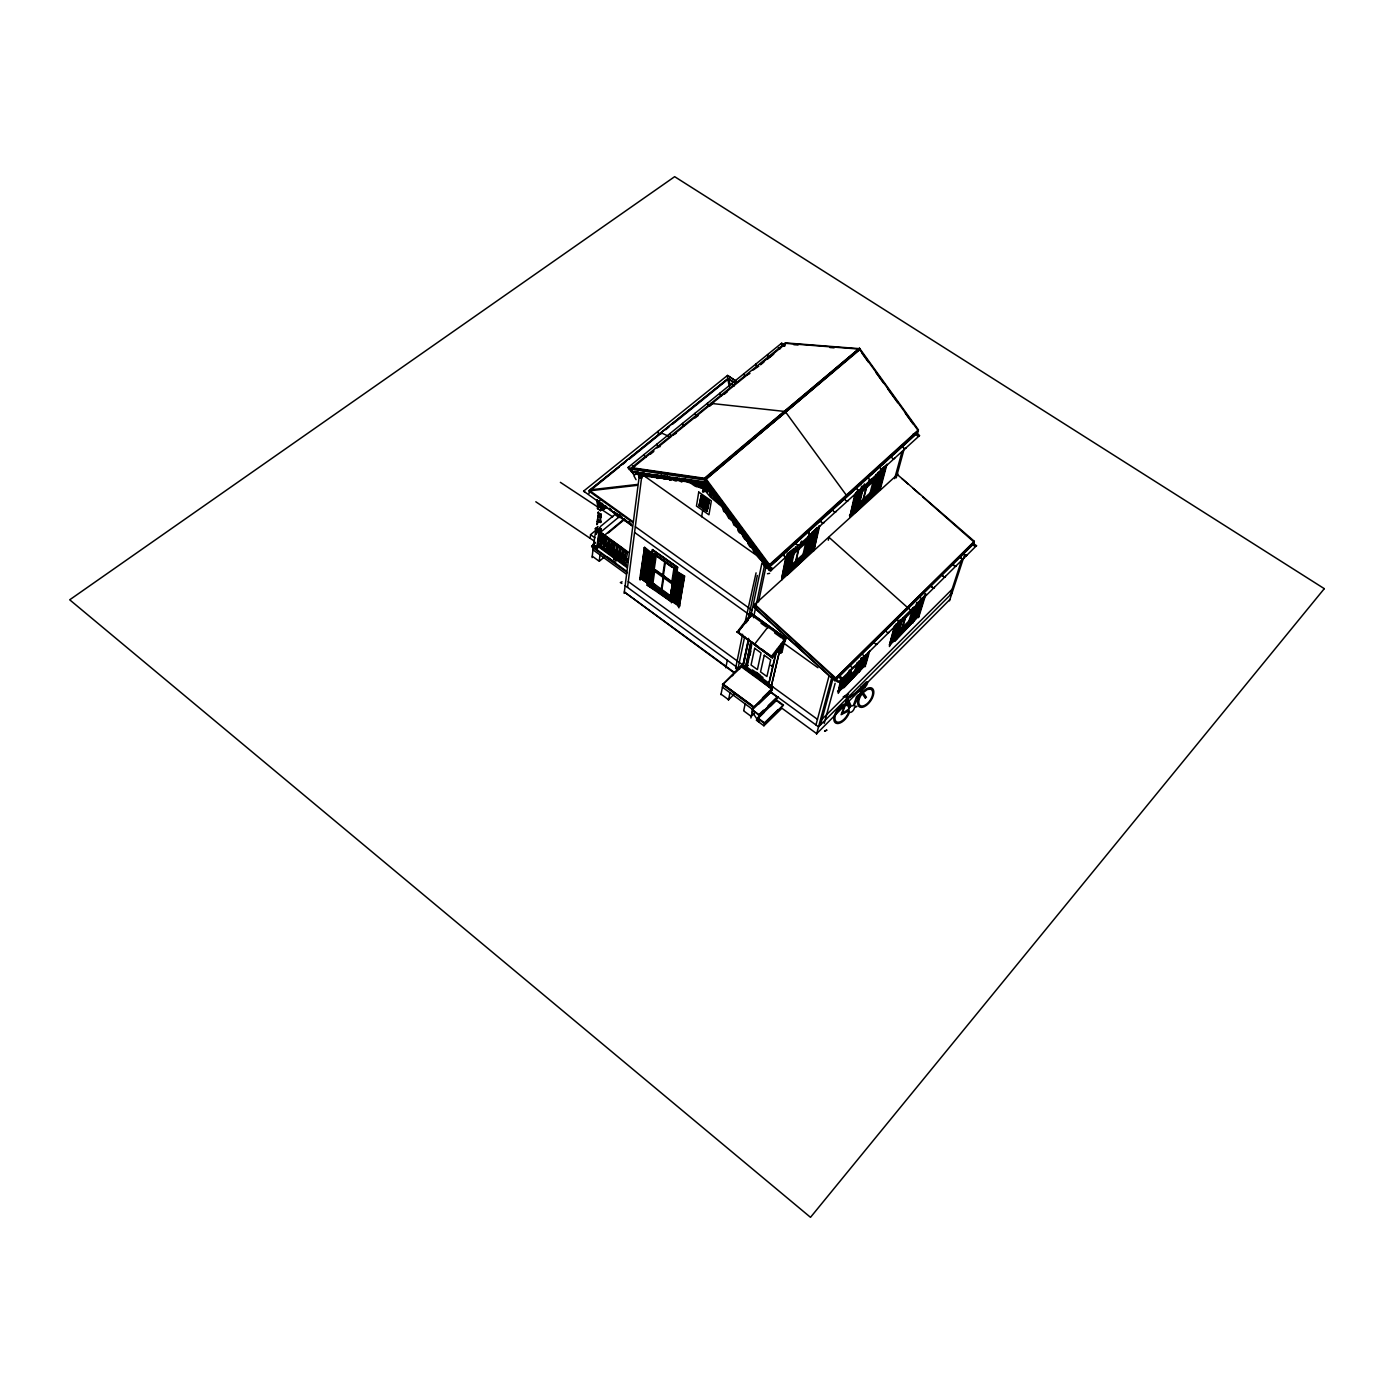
<?xml version="1.0" encoding="UTF-8"?>
<svg xmlns="http://www.w3.org/2000/svg" width="1394" height="1394" viewBox="0 0 1394 1394"><rect width="100%" height="100%" fill="white"/><g stroke="black" fill="none" stroke-linecap="round" stroke-linejoin="round"><path stroke-width="1.5" d="M915.701 432.715L915.3 433.551L916.328 432.854M599.228 530.19L596.562 548.696L600.065 545.786L596.562 548.696L592.624 545.821L593.6 544.322L596.702 547.459L592.746 544.584L595.081 542.649M637.894 471.608L637.075 472.27C638.173 469.778 638.679 485.495 643.488 474.117M644.255 474.274L643.035 473.786L643.854 475.023M661.889 476.887L660.651 476.399L661.488 477.637M596.562 548.696L596.684 546.657L596.51 548.051M663.335 476.051C666.559 474.152 669.59 483.213 671.577 478.752C673.685 476.609 674.016 482.533 677.885 479.379M674.347 478.717L675.428 480.006L677.867 478.525M589.087 493.424L589.401 490.322L728.208 378.436L735.196 383.158M590.185 538.084L590.551 534.651L595.43 530.626M595.046 543.12L591.631 546.744L627.387 572.742M597.224 499.679L597.294 500.725M597.817 501.056L598.061 503.565L597.346 500.986M781.598 580.096L782.783 578.074M783.463 576.489L782.731 578.266M592.119 557.617L593.286 546.744L596.771 549.271M593.443 545.821L596.127 527.943M598.253 500.777L597.451 508.409L598.392 509.298M595.987 533.867C595.395 531.079 598.026 529.18 596.301 532.578M596.824 524.632L597.294 523.569M598.775 506.318L599.873 506.806L598.113 502.868M599.908 500.411L598.967 504.227L599.228 501.038M596.301 534.094L597.834 531.584L596.493 530.678M599.681 506.963L600.309 502.798M599.594 510.152L600.587 510.657L601.424 503.042M598.88 544.061L597.434 546.047L627.195 567.637M626.446 558.576L627.457 553.017L599.124 532.508L597.974 544.601L600.03 546.099L598.496 544.165L598.932 540.14M601.075 516.965L599.943 517.801M601.18 516.198L600.535 517.523M601.319 514.647L600.831 516.39L598.566 516.39M602.766 504.036L601.772 510.169L602.347 503.321M600.971 521.217L600.274 522.088M599.124 532.508L600.274 531.149L600.187 534.773M602.313 509.298C603.149 510.343 605.327 507.817 607.401 507.346M604.473 507.277L603.341 506.458L603.898 507.643L602.278 508.427L603.253 504.994M599.716 541.464L601.11 528.814L600.169 527.925M600.03 546.099L600.692 540.14C598.462 536.951 604.038 533.832 599.803 532.229M599.315 560.771L599.96 554.917M603.41 547.737L600.831 546.675L603.062 536.847M601.807 542.214L602.678 534.32L602.835 536.237M602.888 548.173L603.585 541.691L602.609 541.116M603.707 548.748L606.285 549.811L603.707 548.748L605.954 538.938M605.763 550.247L606.442 544.305L605.484 543.207L605.989 545.193L606.268 539.966L607.645 537.892L605.571 536.394L605.728 538.328M609.178 508.148L611.304 510.657M610.624 509.141L610.485 510.431L611.321 510.012M606.564 550.839L609.143 551.902L606.564 550.839L608.829 541.029M607.087 550.403L608.464 538.485L608.62 540.419M612.105 510.849L612.68 511.772M608.638 552.338L608.359 545.281L609.021 547.145M609.439 552.913L612.018 553.976L609.439 552.913L611.356 540.576M614.249 511.737L614.109 513.027L616.253 513.637M611.722 543.102L611.217 549.794L610.729 547.807M615.312 513.898L614.981 513.027M615.887 513.759L616.793 514.717M611.513 554.411L612.053 544.148L613.43 542.074M616.671 513.462L617.054 514.334M612.314 555.004L614.893 556.067L612.314 555.004L614.074 544.165M612.837 554.568L614.249 542.667M618.831 515.118L617.333 514.978M613.848 559.325L614.04 557.844L616.096 559.342L615.921 560.824L613.848 559.325L614.893 558.454M614.946 550.055C613.9 554.063 614.284 547.319 614.859 550.194M619.145 515.188L619.093 516.529L619.633 514.769M614.388 556.502L614.946 546.239L616.34 544.165M615.712 556.659L617.786 558.158L615.207 557.095L617.525 547.302M620.313 516.059L620.156 517.366L620.922 516.494M617.263 558.593L617.838 548.347L619.232 546.274M618.082 559.186L620.661 560.249L618.082 559.186L619.877 548.347M618.605 558.75L620.051 546.866M623.954 518.673L624.756 519.892L623.397 519.317M631.046 468.123L631.151 471.538L704.562 482.341L768.321 568.125L917.566 432.872L918.402 429.857L859.837 348.692L785.519 342.907L631.046 468.123L705.137 478.909L768.948 565.145L768.321 568.125M620.731 554.237C619.72 558.28 619.999 551.449 620.644 554.376M620.156 560.684L620.748 550.438L622.142 548.365M625.592 520.694L624.564 519.108M784.822 344.405L781.581 343.238L628.171 467.391A2.056 1.115 50.9 0 0 629.635 469.848A2.056 1.115 50.9 0 0 631.36 469.586L631.465 468.802M620.975 561.277L623.554 562.34L620.975 561.277L622.787 550.456M621.48 560.841L622.961 548.957M626.376 520.415L626.69 521.67M623.048 562.793L623.658 552.547L625.052 550.473M632.162 525.904L627.823 521.983M598.253 544.252L625.941 564.884L623.867 563.368L625.871 551.066M629.426 522.593L628.642 523.447L629.339 521.704M630.036 523.029L629.861 524.318L630.82 524.057M626.533 558.436C625.679 562.688 625.401 555.039 626.69 558.959L625.941 564.884M624.146 593.391L639.254 476.034L638.4 473.751M627.527 587.397L642.251 472.392M639.916 577.848L644.603 547.319L653.42 554.359L649.116 584.382L639.916 577.848L649.116 584.382M640.77 575.269L644.603 547.319M648.036 582.291L641.135 577.168L642.913 564.256L649.813 569.588M650.022 568.386L643.052 563.246L644.847 550.107L651.834 555.457M660.739 433.778L660.895 432.715L668.65 436.252M658.177 592.154L672.1 602.26L647.112 585.097L647.67 583.302L650.057 584.626L654.483 553.836L675.01 568.578L669.817 600.03L679.314 606.442L684.698 576.14L674.504 570.129L684.193 576.611L679.314 606.442M647.757 582.5L649.883 569.397M649.743 568.613L651.887 555.282M676.334 575.548L677.641 567.323L652.462 549.672L652.061 552.494L676.944 570.373M652.131 553.575L652.723 549.445M648.558 584.818L653.42 554.359M649.796 584.853L654.483 553.836M675.585 567.811L669.887 598.793L650.371 584.626L654.762 554.307M672.344 584.086L652.636 569.85L654.884 554.202M653.246 570.338L651.312 583.807L670.828 597.974M653.699 567.219L654.553 561.346M673.11 435.015L676.16 433.29M652.357 581.211L653.194 575.443M653.681 572.917L656.191 555.857L672.187 567.358M654.605 571.54L652.932 583.058L670.322 595.674M662.655 575.635L664.711 561.991M849.922 517.348L851.873 513.985M661.314 589.139L665.339 562.427M661.923 589.575L663.945 576.158M673.894 568.578L671.769 582.204L654.204 569.536M669.817 600.03L674.783 568.491M671.734 592.223L672.64 586.473M678.686 603.985L671.159 599.281L673.424 586.229M680.934 590.167L673.337 585.463L675.654 572.185M671.455 602.8L672.082 601.023L670.183 599.228L650.022 584.644M678.373 606.477L678.948 607.836M678.233 606.042L677.467 604.543M678.442 604.212L680.777 591.178M680.69 590.411L683.06 577.151M838.23 693.376L839.223 691.424M840.024 690.047L839.171 691.598M699.074 505.708L701.287 495.184L709.232 500.742L706.967 511.249L699.074 505.708L701.287 495.184M702.576 491.751L703.987 481.592L706.375 487.569L706.288 485.722M705.12 478.369L859.558 348.221L859.784 349.702L706.166 479.1L859.976 348.901M703.238 492.221L705.19 482.742M704.406 491.751L705.591 485.983M701.635 516.773L702.698 510.413M728.034 379.517L728.226 378.471L589.383 490.583M707.856 508.775L708.884 502.746M718.555 500.742L717.771 501.683L714.791 498.756L710.923 491.507L718.276 501.195L714.408 496.107M758.841 366.152L753.056 370.124M784.927 345.973L785.519 342.907M889.407 646.555L891.202 643.174M722.51 684.715L742.218 664.52L741.329 667.046L722.51 684.715L753.544 707.542L772.224 689.56L760.392 679.976M725.786 667.778L727.302 660.233M720.942 694.682L723.033 684.227L751.732 705.347M728.452 700.224L729.986 692.748M742.601 634.27L735.631 668.179C741.259 668.545 732.442 668.562 737.949 668.127M744.779 623.676L756.071 572.847M744.605 636.866L738.018 668.615L735.718 668.615M748.543 617.838L757.325 575.513M772.381 657.863L737.043 631.883L772.381 657.863L785.118 641.449L785.867 638.225L750.913 613.186L750.721 616.793M752.655 709.86L752.22 712.02L759.242 722.353M897.109 474.343L974.319 541.308L973.378 544.148L834.954 680.777L754.119 607.244L754.712 604.456L756.402 603.968M748.595 638.365L742.897 665.443L748.473 639.898M755.757 603.497L754.119 607.244M743.472 665.443L748.805 640.038M753.509 617.699L764.731 564.361M758.51 601.964L765.898 567.009M750.686 642.407L745.668 667.046M745.633 667.081L750.948 642.164M751.227 642.547L745.895 667.639L747.742 665.618M751.732 642.076L746.487 666.802L769.227 683.356M771.422 570.146L768.094 567.794A2.178 1.22 47.8 0 0 769.453 570.303A2.178 1.22 47.8 0 0 771.422 570.146L919.535 435.59L916.52 432.645L900.158 447.509M747.236 666.088L751.627 645.474M749.937 655.302L750.808 651.19M743.769 710.295L745.145 703.918M783.445 553.871A2.108 1.185 47.8 0 0 784.787 556.345A2.108 1.185 47.8 0 0 786.721 556.171L786.774 556.206A2.161 1.22 47.8 0 1 784.787 556.38A2.161 1.22 47.8 0 1 783.411 553.854L786.721 550.194M767.798 628.049L768.042 626.917L754.415 644.429L755.287 644.742M632.162 471.224L631.29 471.416L632.162 470.928M667.377 476.243L667.343 478.177L667.012 476.922M785.763 557.042L781.72 578.527L789.91 571.923L795.608 546.709M770.952 691.825L752.307 709.773L759.19 715.523L777.922 696.913L759.19 715.523M781.72 578.527L787.331 553.331M750.878 718.015L753.422 706.584M753.544 707.542L772.415 688.741M782.714 575.966L786.042 562.688L792.053 557.373M785.972 561.381L787.993 553.976M756.297 720.175L763.912 725.804L764.592 722.737L778.131 709.563M808.067 554.777L787.54 574.729L808.032 554.707L809.008 548.33M791.043 563.159L792.872 555.073M783.027 576.21L789.3 571.139L794.336 548.887M795.991 542.51A2.091 1.202 47.8 0 0 797.333 544.967A2.091 1.202 47.8 0 0 799.267 544.775L799.302 544.81A2.143 1.237 47.8 0 1 797.316 545.002A2.143 1.237 47.8 0 1 795.957 542.475L802.334 536.045M757.744 718.555L776.458 699.962L783.445 705.068L764.748 723.73L757.744 718.555L764.26 712.212M758.231 718.049L759.033 714.547L763.546 710.156M795.713 560.963L798.553 548.539M796.218 560.493L799.058 548.069M768.634 684.193L776.231 651.068M800.104 546.727L801.271 541.569M776.597 651.085L768.791 684.315M800.609 546.256L801.794 541.116M779.455 650.981L771.318 686.162L779.821 650.318M771.457 688.758L772.537 686.615L771.457 688.758L741.155 666.663M758.388 704.371L770.795 692.382L772.224 689.56M805.924 542.057L803.118 554.185L805.837 555.997L807.596 554.411M808.398 531.271A2.074 1.202 47.7 0 0 809.722 533.728A2.074 1.202 47.7 0 0 811.656 533.519L811.691 533.553A2.126 1.237 47.7 0 1 809.705 533.745A2.126 1.237 47.7 0 1 808.363 531.236L816.222 523.482M779.716 650.649L778.166 651.329L780.448 652.967L782.191 648.053L778.201 650.127L777.068 649.308M781.511 648.419L782.348 644.795L781.198 643.976M764.748 723.73L783.445 705.068M807.562 539.931L809.008 533.763M807.492 540.802L804.199 554.951L789.544 568.369M782.504 638.591L784.805 640.247L781.999 652.287L780.448 652.967M792.506 555.056L808.747 540.262L809.722 536.15M805.837 555.997L811.047 533.745M819.759 525.573L814.253 548.731L807.161 555.823L811.918 532.247M807.161 555.823L812.58 532.682M811.447 538.607L813.591 531.166M770.133 706.549L776.301 700.52L777.138 697.017L768.077 705.782M818.592 527.246L814.253 548.731M763.668 562.27C762.57 564.378 765.654 570.233 768.739 566.922M806.481 555.404L813.8 547.999L816.675 534.233M811.778 538.833L817.267 533.379L819.08 525.712M813.051 549.497C814.462 547.006 812.545 552.965 814.079 550.229M820.665 520.154A2.074 1.22 47.7 0 0 821.972 522.593A2.074 1.22 47.7 0 0 823.906 522.384L823.906 522.384A2.126 1.237 47.7 0 1 821.955 522.628A2.126 1.237 47.7 0 1 820.63 520.136L820.822 519.317M828.297 540.245L829.012 537.335L907.337 607.366L906.483 610.189M596.615 499.644L597.468 504.663L598.496 503.443M917.949 430.276L859.349 349.092L785.676 412.136L846.297 495.131L844.747 498.285A2.039 1.22 47.7 0 0 846.071 500.725A2.039 1.22 47.7 0 0 848.005 500.498L848.057 500.516M762.727 560.789L765.654 563.803M864.419 483.945L857.78 509.681L850.079 515.885L854.818 494.312M856.596 487.534L856.63 487.569A2.039 1.237 47.7 0 0 857.902 489.974A2.039 1.237 47.7 0 0 859.854 489.73L859.889 489.764M850.079 515.885L855.986 492.657M860.481 495.009L854.836 500.01L851.072 513.358M854.801 498.703L857.066 491.246M856.979 504.489L855.446 512.452L854.696 511.929L874.77 493.546L872.208 494.487L858.582 506.963M859.575 494.347L861.649 486.227M858.129 504.384L862.747 486.419M863.287 485.461L857.78 509.681M868.323 476.905L868.357 476.94A2.021 1.237 47.6 0 0 869.629 479.344A2.021 1.237 47.6 0 0 871.581 479.083L871.616 479.118M863.147 499.296L866.824 485.095M863.635 498.86L866.859 486.367M868.009 484.955L869.351 479.78M868.479 484.52L869.386 481.069M873.846 478.717L870.117 492.918L859.227 502.868M851.717 511.058L871.093 493.737L874.822 479.519M875.014 478.578L876.094 474.448M877.75 472.74L876.112 478.944L860.865 492.814M872.208 494.487L878.307 472.217M872.696 494.748L878.586 472.409M886.985 464.115L880.625 487.9L873.986 494.556L879.074 472.357M873.986 494.556L880.799 468.82M855.446 512.452L874.805 493.598M883.569 473.28L878.778 478.612L874.84 492.012M878.725 477.34L881.095 469.848M815.96 724.95L829.082 675.724L755.409 608.69M873.324 494.156L880.276 487.098L883.901 473.49M879.056 477.55L884.197 472.427L886.253 464.725M816.57 734.185L832.113 676.282M891.393 456.012L880.172 465.613M820.508 724.845L833.229 677.728M834.954 680.777L835.72 677.989L974.319 541.308M824.22 723.486L835.128 683.339M894.634 478.63L902.023 451.639M850.445 669.573L846.141 685.012L838.212 691.947L840.233 681.805M896.22 477.863L904.218 448.694M838.212 691.947L841.941 678.442M839.223 689.438L841.854 679.889M842.133 678.913L842.847 677.728M844.259 683.966L845.914 678.007M859.784 670.845L843.753 687.73L859.749 670.793L857.606 672.152L854.836 670.305M850.601 664.102L850.357 664.816A2.074 1.15 45.4 0 0 851.682 667.221A2.074 1.15 45.4 0 0 853.651 667.168L853.686 667.203M839.537 689.699L845.618 684.384L849.312 670.322M910.265 438.918L916.555 432.663M849.713 675.654L851.961 667.604M850.201 675.166L850.793 671.786M857.24 662.359L854.958 670.462L846.21 679.122M858.791 661.104L855.968 671.106L847.186 679.819M862.538 652.34L862.276 653.054A2.056 1.15 45.4 0 0 863.6 655.441A2.056 1.15 45.4 0 0 865.569 655.389L865.622 655.407M857.606 672.152L861.579 658.195M862.102 658.02L858.913 672.013L865.779 664.555L869.682 650.998M859.14 669.678L860.847 663.649M858.913 672.013L863.322 656.539M859.802 669.468L862.869 660.111L867.817 654.152M863.566 657.689L862.816 658.909M733.802 523.726L731.153 518.829L732.582 520.241M862.363 667.099L865.116 664.119L868.462 652.497M864.611 665.548L865.273 665.513M860.133 669.695L865.395 663.98L868.166 654.378M862.869 660.111L868.863 651.956M865.047 665.931L864.872 666.802L865.569 665.949M874.073 641.414L874.125 641.432A2.039 1.167 45.3 0 0 875.38 643.801A2.039 1.167 45.3 0 0 877.366 643.714L877.401 643.749M885.748 629.896L885.782 629.931A2.039 1.167 45.2 0 0 887.037 632.284A2.039 1.167 45.2 0 0 889.023 632.196L889.058 632.214M743.263 536.638C740.266 527.437 742.915 540.419 746.644 540.123M894.425 625.906L889.442 645.091L896.969 638.522L903.277 617.699M897.544 617.786L897.283 618.518A2.021 1.167 45.2 0 0 898.572 620.888A2.021 1.167 45.2 0 0 900.541 620.783L900.576 620.818M889.442 645.091L895.662 624.303M890.452 642.651L894.199 630.158M894.478 629.182L896.359 624.216M748.404 543.555L746.574 539.635L747.986 541.046M895.68 634.636L897.492 628.624M895.819 635.455L898.816 625.488M908.766 620.87L911.484 622.648L913.523 621.358L894.669 641.17L893.868 640.648L903.085 631.465M898.328 629.618L901.604 619.511M896.987 635.96L902.023 619.302M890.766 642.878L896.534 637.842L900.001 625.104M894.791 629.408L900.611 624.355L902.179 619.163M751.767 547.04L753.44 548.452M902.162 627.701L905.664 616.218M902.632 627.248L906.117 615.747M908.958 606.529L908.696 607.261A2.004 1.185 45.1 0 0 909.968 609.614A2.004 1.185 45.1 0 0 911.937 609.509L911.99 609.526M912.965 607.871L908.958 620.957L898.346 631.499M901.848 621.341L915.231 608.08L916.991 602.382M911.153 622.421L897.457 636.065L911.206 622.456L917.357 602.504M911.484 622.648L917.635 602.696M919.988 596.109L920.023 596.144A2.004 1.185 45.1 0 0 921.242 598.462A2.004 1.185 45.1 0 0 923.229 598.34L923.264 598.374M925.93 594.001L919.238 615.434L912.774 622.491L918.123 602.609M912.774 622.491L919.395 601.093M894.634 641.188L913.558 621.41M920.354 599.612L917.827 606.495M912.112 622.072L918.942 614.806L925.267 593.583M918.698 616.531L918.873 615.538L918.158 616.357M931.192 585.131A1.986 1.185 45 0 0 932.394 587.449A1.986 1.185 45 0 0 934.381 587.31L934.416 587.344A2.039 1.22 45 0 1 932.394 587.466A2.039 1.22 45 0 1 931.14 585.097L931.419 584.382M953.147 563.455A1.969 1.202 44.9 0 0 954.35 565.755A1.969 1.202 44.9 0 0 956.319 565.598L956.319 565.598A2.021 1.237 44.9 0 1 954.332 565.772A2.021 1.237 44.9 0 1 953.113 563.42L953.391 562.688M960.379 556.328A1.969 1.202 44.8 0 0 961.546 558.628A1.969 1.202 44.8 0 0 963.533 558.454L963.533 558.454A2.004 1.237 44.8 0 1 961.546 558.645A2.004 1.237 44.8 0 1 960.327 556.293L960.623 555.579M964.212 552.024L963.916 552.756A2.004 1.237 44.8 0 0 965.136 555.108A2.004 1.237 44.8 0 0 967.157 554.934L967.157 554.934A1.952 1.202 44.8 0 1 965.136 555.073A1.952 1.202 44.8 0 1 963.968 552.791M950.203 595.046L961.965 559.064M949.471 600.831L964.404 555.3M839.101 681.631L835.79 679.261L973.57 542.789L835.755 679.226A2.074 1.133 45.5 0 0 837.132 681.614A2.074 1.133 45.5 0 0 839.101 681.579L976.514 545.681L973.326 543.538M618.57 515.205L619.337 515.902M879.492 488.684L880.189 487.865L879.771 489.277M880.363 489.503L879.684 490.165L880.137 488.806M603.341 506.458L602.469 508.566M918.96 616.932L918.315 617.647L917.792 616.026M604.63 505.761L603.201 507.259L603.41 505.098M604.177 506.858L603.184 505.691M688.671 480.703C708.762 480.756 687.747 485.565 689.35 480.128M659.676 476.992C657.149 481.906 654.117 472.566 654.919 476.609C652.845 478.874 647.53 473.524 649.691 475.894M655.685 475.894L655.581 476.765M676.682 480.442C673.285 482.934 673.337 474.901 673.407 479.397M644.133 475.075C645.701 476.156 651.05 476.399 649.395 474.692M679.558 479.414C678.286 479.954 679.314 477.532 679.261 478.281M649.97 475.929L652.915 476.922M655.86 476.8C659.118 477.027 663.352 479.257 665.618 477.863M661.767 477.672L662.725 478.351M725.49 511.023L724.88 509.803L725.629 510.5M673.685 479.449L671.838 478.647M746.104 538.676C741.713 530.905 744.03 538.572 746.4 538.223M761.472 559.43C756.663 550.7 759.556 559.499 761.769 558.994M638.539 473.385C639.776 473.298 639.097 475.075 642.338 473.298M596.684 529.075L597.294 527.49M711.55 496.682L709.685 494.016M597.556 523.377L597.259 524.492M596.231 531.95L595.569 529.337L597.033 527.699M600.309 522.663L600.187 519.735M598.566 514.909L597.991 516.982L600.012 517.836M598.444 516.024L597.277 520.032L598.688 522.436M597.799 519.735L597.765 522.68M600.657 516.425L600.866 517.052M660.669 475.999L661.348 475.04L660.529 475.72L661.819 476.957M595.848 530.051L596.754 530.452M602.818 509.141L604.613 508.148M623.867 563.368C627.039 555.857 624.512 562.009 625.679 552.547M600.831 546.675L602.452 541.412L602.069 542.98M771.265 656.609L784.909 639.01M777.172 650.109L784.805 640.247M772.015 657.254L785.571 639.48L750.617 614.493L737.147 632.057M774.75 653.838L772.276 657.01L767.17 653.333M777.207 650.649L783.393 642.686M784.352 642.216L772.293 657.062L761.873 649.308M642.076 474.396L762.64 559.674M737.687 632.336L751.296 614.928M738.803 631.064L747.689 619.685M745.825 622.438L750.896 615.939M745.79 623.101L748.264 619.947M647.914 475.249L646.99 476.225M653.786 476.121L652.845 477.096M677.589 479.641L676.63 480.616M679.749 479.606L681.37 481.941L683.618 480.529M663.474 477.34L662.342 476.643M670.009 478.822L668.371 477.828L669.155 478.682M916.102 433.36L917.566 432.872M915.022 615.695L920.005 610.276M914.812 616.427L919.779 611.008M914.586 617.159L919.552 611.739M914.359 617.89L919.326 612.471M914.133 618.605L919.099 613.186M913.906 619.337L918.873 613.918M860.255 668.074L865.517 662.359M918.332 605.066L923.333 599.629M860.046 668.789L865.308 663.074M918.088 605.798L923.107 600.378M917.531 607.662L922.828 601.075M917.287 608.394L922.532 602.051M917.06 609.126L922.061 603.689M916.834 609.858L921.835 604.438M916.607 610.589L921.608 605.17M916.381 611.321L921.382 605.902M916.154 612.053L921.155 606.634M915.928 612.785L920.911 607.366M915.701 613.517L920.685 608.098M915.475 614.249L920.458 608.829M915.248 614.981L920.232 609.561M863.06 658.229L865.709 655.372M862.328 660.791L866.284 656.504M862.119 661.523L867.399 655.79M861.91 662.255L867.19 656.522M861.701 662.986L866.981 657.254M861.492 663.718L866.772 657.985M861.283 664.433L866.563 658.717M919.465 601.372L924.483 595.935M861.074 665.165L866.354 659.449M919.238 602.103L924.257 596.684M860.865 665.896L866.144 660.181M919.012 602.853L924.013 597.416M918.785 603.585L923.786 598.165M860.656 666.628L865.935 660.895M860.464 667.343L865.726 661.627M918.559 604.334L923.56 598.897M653.002 475.354C649.831 476.713 652.549 475.302 650.528 474.901M600.483 521.391L600.936 515.397M602.487 509.298L603.358 508.392L600.587 510.657L597.451 508.409L598.287 507.904M949.924 599.455L816.71 733.68L781.929 708.222L763.912 725.804M875.711 488.911L880.816 483.788M875.502 489.695L880.607 484.589M875.293 490.479L880.398 485.373M875.083 491.28L880.189 486.157M754.293 713.379L751.227 716.429L743.647 710.835M737.043 526.13L738.14 529.703M809.165 548.556L814.619 543.12M878.028 480.181L883.151 475.075M808.973 549.358L814.427 543.904M808.799 550.142L814.235 544.688M877.819 480.982L882.942 475.859M877.593 481.784L882.716 476.661M808.607 550.926L814.061 545.472M808.415 551.71L813.869 546.256M877.384 482.568L882.507 477.462M877.174 483.369L882.297 478.247M808.241 552.494L813.678 547.04M876.965 484.171L882.088 479.048M876.756 484.955L881.879 479.832M876.547 485.757L881.67 480.634M876.338 486.541L881.461 481.418M876.129 487.325L881.235 482.219M875.92 488.127L881.025 483.004M822.024 719.252L952.067 589.331M951.928 593.304L818.539 726.832L769.418 690.971M811.203 539.861L816.675 534.407M880.468 470.963L885.608 465.84M811.012 540.663L817.006 534.442M880.259 471.764L885.399 466.642M810.838 541.447L816.309 536.01M880.032 472.566L885.19 467.46M810.646 542.249L816.117 536.795M879.823 473.368L884.963 468.262M810.454 543.033L815.926 537.596M879.614 474.187L884.754 469.064M810.28 543.834L815.734 538.38M879.405 474.988L884.545 469.865M810.088 544.618L815.56 539.182M879.196 475.79L884.319 470.667M809.897 545.403L815.368 539.966M878.969 476.574L884.11 471.468M809.722 546.204L815.176 540.75M809.531 546.988L814.985 541.552M878.447 478.595L883.569 473.472M809.339 547.772L814.81 542.336M878.237 479.397L883.36 474.274M906.17 628.398L912.321 622.282L913.122 622.804M813.172 531.462L817.302 527.368M812.981 532.264L817.111 528.169M812.807 533.066L818.295 527.612M812.615 533.867L818.104 528.413M812.423 534.669L817.912 529.215M812.232 535.47L817.72 530.016M812.057 536.272L817.529 530.818M811.866 537.056L817.354 531.619M811.674 537.857L817.163 532.403M880.677 470.161L884.545 466.31M846.872 682.084L857.101 671.925L861.248 657.951L857.327 671.96L846.663 682.537M848.65 681.544L855.724 674.504M896.586 634.862L909.881 621.637L914.499 606.686L902.58 618.448M731.937 519.195L728.923 518.533L723.033 508.043M848.371 672.169L854.261 666.349M900.925 620.922L914.168 607.819M734.708 693.654L728.557 699.701L721.047 694.16M726.622 512.382L723.782 511.581L721.726 505.22M721.674 505.186L722.545 504.523M762.501 697.836L771.579 689.106M768.686 683.862L817.459 719.339M785.833 638.26L750.913 613.186M861.806 689.838L863.548 685.9L860.69 687.294L862.363 691.616L863.548 691.023A11.257 5.942 -55.2 0 1 873.724 693.602A11.257 5.942 -55.2 0 1 861.231 707.385A11.257 5.942 -55.2 0 1 861.614 693.167L861.527 691.738L853.947 705.695L856.874 706.531L854.4 707.629A3.694 1.952 -54.9 0 1 852.361 711.376A3.694 1.952 -54.9 0 1 849.469 712.055L849.207 712.944A11.361 6.029 -54.8 0 1 838.718 723.416A11.361 6.029 -54.8 0 1 834.239 716.011A11.361 6.029 -54.8 0 1 843.945 704.249L845.112 703.953L846.803 698.847L845.844 696.773L843.196 696.878L848.597 694.02L846.768 696.146L847.587 697.993C856.752 693.445 859.802 687.643 866.476 681.788C869.002 681.98 866.911 686.022 861.962 690.291M747.916 665.321L745.947 667.308L628.293 581.542M647.774 475.337C651.521 475.999 648.75 472.775 649.134 474.361M636.553 473.28L634.131 474.918L631.656 471.695L684.942 479.623L685.343 478.56M645.736 475.215L644.673 474.03M789.213 570.512L805.331 555.753L810.245 535.54L805.558 555.805L789.248 570.547M858.356 507.433L872.365 494.539M754.712 604.456L897.928 474.099M642.355 474.134L639.916 475.79L637.285 473.106M791.531 564.779L803.258 554.202M793.186 552.216L797.612 548.191M800.574 545.507L807.962 538.781M863.165 488.597L875.362 477.497M794.493 551.815L807.771 539.583L808.747 540.262M862.747 489.73L875.153 478.299M657.48 476.957L656.417 475.772M767.815 567.776L787.122 550.282M790.328 547.372L816.082 524.039M822.512 518.202L848.266 494.87M853.058 490.549L861.161 483.213M864.263 480.39L891.742 455.489M894.965 452.58L917.078 432.541M768.094 567.794L860.987 483.544M865.395 479.571L905.751 442.996M763.999 564.971L761.96 562.915L750.913 615.834L634.671 532.508M768.948 565.145L918.402 429.857M918.106 430.955L768.721 566.225L704.946 480.059L630.907 469.255L653.803 450.68M767.693 567.48L771.3 564.169M823.889 516.599L831.434 509.699M841.993 500.202L844.938 497.466M849.434 493.459L861.196 482.725M865.639 478.769L875.78 469.517M762.814 560.493C757.9 560.998 751.819 544.462 761.682 560.841M669.347 478.717L668.876 477.48M756.245 552.442L754.851 549.637M757.221 553.801C752.551 553.958 752.307 546.221 756.036 553.749M675.341 479.588L674.278 478.403M746.975 539.966L746.87 541.377L746.766 540.506M748.264 539.269L747.463 539.966M671.873 478.49C671.263 481.732 667.587 478.543 666.471 476.591L667.29 475.912M741.852 533.031C739.831 534.704 736.694 529.703 738.454 528.884M740.876 531.654L739.465 528.849M736.137 524.353L735.143 524.771M840.861 683.705L846.942 678.39M891.341 639.811L897.126 634.758M840.652 684.437L846.75 679.122M891.132 640.526L896.917 635.49M840.46 685.168L846.541 679.836M890.923 641.257L896.691 636.204M840.251 685.883L846.332 680.568M890.696 641.972L896.481 636.936M840.059 686.615L846.141 681.3M839.85 687.329L845.931 682.014M839.658 688.061L845.74 682.746M839.467 688.775L845.531 683.461M837.585 691.441L846.141 685.012M677.641 567.323L652.462 549.672M893.972 631.064L900.315 625.331M893.746 631.796L899.548 626.742M893.537 632.528L899.339 627.474M893.31 633.259L899.113 628.206M893.084 633.991L898.886 628.938M892.874 634.723L898.677 629.67M842.446 679.157L848.232 673.598M892.648 635.455L898.45 630.402M843.387 678.739L847.97 674.748M841.662 680.795L847.97 674.574M892.439 636.169L898.224 631.133M892.212 636.901L898.015 631.848M841.453 681.527L847.552 676.212M841.262 682.258L847.36 676.926M892.003 637.633L897.788 632.58M891.777 638.365L897.562 633.312M841.052 682.99L847.151 677.658M891.568 639.079L897.353 634.026M683.914 480.268L682.659 481.505M650.371 584.626L652.218 583.023L655.459 585.375L651.869 583.041M897.736 622.055L900.663 619.528M895.837 624.808L901.674 619.738M895.628 625.54L901.448 620.487M895.401 626.272L901.221 621.219M895.175 627.021L900.994 621.951M894.965 627.753L900.785 622.7M894.739 628.485L900.559 623.432M894.181 630.332L900.001 625.279M729.829 518.69L727.163 511.825L741.312 530.94M647.112 585.097L654.692 589.627M652.636 569.85L653.42 569.17L656.696 571.557M725.438 510.814L724.026 508.008M719.443 504.001L721.186 503.6L720.384 502.537L719.531 503.461L721.343 504.75M724.253 506.667L723.103 507.242L722.162 505.621M706.967 511.249L699.614 505.255M785.049 343.29L859.349 349.092L705.695 478.438L631.604 467.687M709.11 488.824C705.19 482.028 706.775 490.078 709.807 488.231L707.925 485.704M616.096 559.342L617.124 558.471M615.921 560.824L616.95 559.952M705.259 477.567L859.558 348.221M704.876 481.366L703.848 482.237L705.172 483.16M603.881 557.408L599.263 561.294L592.276 556.189M703.151 487.708C699.666 487.255 690.413 484.781 699.021 482.777M617.159 544.758L615.904 555.091M610.537 539.983L609.161 542.057L609.317 546.396M685.343 479.275L683.513 480.616M604.752 535.819L602.748 542.946M608.22 532.961L623.17 520.572M605.571 536.394L604.404 546.744M626.742 521.269L625.958 520.572M599.403 544.305L596.702 547.459L599.037 545.507M627.213 522.175L628.189 522.558M599.96 532.7L619.476 516.564M672.866 477.846L677.292 478.09M600.03 538.99L623.275 519.701M785.676 412.136L705.695 478.438L769.488 564.657M600.291 526.618L614.911 514.543L619.232 517.644M662.011 477.48L659.554 477.079M598.009 526.566L595.255 528.831L598.374 531.079L601.11 528.814L600.274 529.319M600.03 531.759L628.258 552.146M614.771 512.644L613.639 512.225M643.697 472.461C642.32 473.211 644.934 477.933 647.043 476.051M643.296 473.49L649.29 474.308M644.376 474.866L641.937 474.483M601.616 510.065L602.766 509.559M657.01 448.014L671.507 436.322M672.483 435.52L722.998 394.554M723.991 393.753L748.839 373.592M760.444 364.183L785.31 344.022M631.36 469.586L628.171 467.391M650.458 454.148L653.699 451.517M695.066 417.956L698.202 415.412M713.658 402.849L710.591 405.34L710.923 403.389L784.63 411.439M724.375 394.153L727.407 391.697M749.972 373.4L747.149 374.969M760.549 364.81L763.912 362.091M767.275 359.356L773.74 354.111M758.04 553.418L757.291 553.941L758.04 553.418L761.821 558.628M619.232 467.025L589.296 491.368L632.649 522.367M622.526 464.585L625.889 461.658M629.182 459.218L660.773 433.534A1.917 1.063 51.1 0 1 659.118 433.778A1.952 1.098 51.1 0 1 657.811 431.478L657.846 431.495A1.917 1.063 51.1 0 0 659.118 433.778A1.952 1.098 51.1 0 0 660.773 433.534M665.792 429.7L669.19 426.738M672.518 424.281L726.396 380.632M784.683 567.375L790.973 562.305M849.469 515.414L856.979 508.601M784.508 568.177L790.799 563.106M784.334 568.961L790.625 563.89M784.16 569.745L790.45 564.675M783.968 570.529L790.259 565.459M783.794 571.313L790.084 566.243M783.62 572.098L789.91 567.027M783.445 572.882L789.736 567.811M783.271 573.666L789.562 568.595M783.097 574.45L789.387 569.379M782.923 575.234L789.196 570.163M584.94 492.274L583.616 491.124L727.529 375.404L736.485 381.398L727.529 375.456L727.476 377.513M786.355 559.83L792.681 554.76M852.919 506.318L858.843 501.561M786.181 560.632L792.506 555.561M852.71 507.102L858.634 502.363M852.518 507.904L858.443 503.147M786.286 561.625L792.28 556.311M852.309 508.688L858.234 503.931M785.728 562.636L792.053 557.565M852.117 509.472L858.024 504.733M785.554 563.42L791.879 558.349M851.908 510.274L857.833 505.517M785.38 564.221L791.687 559.151M785.205 565.006L791.513 559.935M851.507 511.842L857.415 507.085M785.031 565.807L791.339 560.736M851.316 512.626L857.223 507.869M784.857 566.591L791.165 561.521M855.045 497.954L860.987 493.197M855.114 498.93L860.743 493.946M860.481 495.201L854.836 500.01M787.784 553.435L794.127 548.365M787.61 554.237L793.953 549.166M854.33 500.76L860.272 496.003M787.418 555.039L793.761 549.968M854.121 501.561L860.063 496.804M787.244 555.84L793.587 550.769M853.93 502.345L859.854 497.588M787.07 556.642L793.413 551.571M853.72 503.147L859.662 498.39M786.896 557.443L793.221 552.372M853.511 503.948L859.453 499.191M853.32 504.733L859.244 499.976M786.721 558.245L793.047 553.174M853.111 505.534L859.053 500.777M786.53 559.046L792.855 553.958M856.474 492.343L862.433 487.586M856.264 493.145L862.224 488.388M856.055 493.946L862.015 489.189M855.864 494.748L861.823 489.991M855.655 495.55L861.614 490.793M855.446 496.351L861.405 491.594M855.236 497.153L861.196 492.396M694.804 484.642L699.579 483.369L701.774 486.733L699.439 486.419L699.439 485.321L701.199 486.175L699.474 483.84L696.93 485.792L694.456 484.485M605.153 508.183L603.951 508.688M708.64 489.625L709.529 490.322M603.201 505.464L604.839 507.172L602.678 506.998M709.807 488.231L707.751 486.663M714.704 496.473L711.881 491.768M721.186 503.6L720.158 502.485M775.97 653.019L781.058 650.371M726.013 512.556L726.326 513.619L726.483 512.312M730.944 519.3L732.843 518.429L735.422 521.914M731.17 519.509L731.467 520.572L731.258 519.317M733.958 521.983L733.174 520.729M736.084 526.235L733.68 524.841L732.913 520.729M737.182 525.869C738.994 524.649 735.753 526.793 738.053 527.664M665.496 477.95L667.273 477.915M736.311 526.462L736.607 527.507L736.38 526.27M677.467 479.728L679.418 480.285M741.434 533.397L741.747 534.442L741.521 533.188M744.936 637.075L738.193 632.196L739.36 632.162M635.019 474.657C636.466 472.618 638.992 475.737 637.581 472.723M755.147 551.397L754.712 550.055M757.221 553.122L757.9 554.185M756.82 554.167L757.116 555.195L757.012 554.15M761.926 561.068L763.354 561.782M598.026 516.46L600.587 517.035M598.531 519.404L597.242 522.053M597.521 520.311L598.479 519.927M597.608 520.711L596.928 524.231M600.5 522.088L597.172 521.408M601.494 509.472L599.385 509.472M601.284 513.916L598.706 513.933L598.009 512.382M621.863 583.441L620.347 582.553L622.072 581.803M769.662 573.317L767.449 573.753M694.073 482.585L694.804 481.209L696.338 482.341M655.825 475.284L654.605 474.849M610.136 550.909L610.433 548.469M763.982 564.012L762.117 561.05M740.911 532.09L740.841 531.253M708.988 491.733L706.845 489.782M589.941 489.886L637.319 484.45M590.01 490.758L636.762 485.391M603.898 507.643L602.94 507.886M638.417 474.012L640.334 475.441L698.673 483.317M667.813 478.369L663.805 478.926M607.836 545.716L608.342 547.703L607.557 546.378M779.978 348.988L778.375 347.942L780.623 347.96M677.85 479.536L681.248 481.4M619.825 516.494L620.557 516.773M793.796 344.684L798.03 345.015M829.866 347.507L834.1 347.838M767.118 567.759L765.184 566.609M659.379 475.459L655.163 475.18M707.072 486.976L704.667 488.44L705.8 491.524L710.539 497.17L722.859 507.468M706.375 487.569L705.347 487.865L706.131 490.444M695.711 484.31C698.011 486.854 700.084 480.895 701.879 485.251M604.003 506.458L603.463 505.377M693.707 483.84L690.257 482.603M624.46 519.579L625 520.833M746.33 540.105L743.507 536.359M692.853 482.411L689.525 480.338M738.367 529.424L740.667 532.996M748.63 543.277L749.188 544.496M633.259 467.513L632.545 465.927L634.671 466.345M599.612 514.125L598.496 512.173M599.803 515.745L601.075 516.651M597.974 504.401L599.716 506.597M600.256 520.746L600.901 522.227M732.791 675.358L732.442 675.707M725.56 511.72L723.66 508.078M740.963 532.543L739.29 529.093M756.332 553.313L755.443 552.669M595.255 528.831L596.249 529.337M632.493 471.852L633.486 474.03M700.276 482.794L701.879 484.049M749.24 542.841L748.578 541.534M708.431 501.596L701.182 496.543M708.291 502.45L701.043 497.379M708.152 503.286L700.903 498.216M704.214 501.735L707.995 504.123M707.856 504.959L700.624 499.906M707.716 505.795L700.485 500.742M707.577 506.632L700.346 501.579M707.438 507.468L700.206 502.415M707.281 508.305L700.067 503.251M707.141 509.141L699.927 504.088M707.002 509.977L699.788 504.924M661.436 476.591L661.314 475.65M917.531 607.47L913.645 619.999M811.203 539.67L808.015 553.226M913.227 434.004L914.516 434.858M767.536 354.599L767.589 354.634A1.934 1.185 51.3 0 0 770.255 357.16M905.995 447.875L905.961 447.857A1.986 1.255 47.6 0 1 904.009 448.136A1.986 1.255 47.6 0 1 902.772 445.749M560.371 482.341L598.27 507.346M601.877 509.716L612.698 516.86M755.792 364.113L755.827 364.148A1.952 1.185 51.3 0 0 757.482 366.709M894.669 458.173L894.617 458.156A2.004 1.255 47.6 0 1 892.665 458.417A2.004 1.255 47.6 0 1 891.428 456.03M743.891 373.731L743.943 373.766A1.952 1.185 51.2 0 0 745.198 376.136M883.151 468.558L883.204 468.593A2.004 1.237 47.6 0 1 881.217 468.82A2.004 1.237 47.6 0 1 879.962 466.432M702.506 481.941L703.151 482.794L700.346 481.801M728.173 378.732L733.418 382.235M731.885 383.455L731.92 383.489A1.969 1.167 51.2 0 0 733.993 386.19M675.393 572.411L683.008 577.325M675.463 573.108L682.886 578.074M675.358 573.875L682.764 578.841M675.236 574.642L682.642 579.608M535.819 501.788L594.646 541.325M675.114 575.408L682.52 580.374M674.992 576.175L682.38 581.124M674.87 576.924L682.258 581.89M674.748 577.691L682.136 582.657M674.626 578.458L682.014 583.406M674.504 579.207L681.893 584.173M674.382 579.974L681.771 584.922M674.26 580.723L681.649 585.689M674.156 581.49L681.527 586.438M674.034 582.239L681.405 587.205M673.912 583.006L681.283 587.954M673.79 583.755L681.161 588.704M673.668 584.504L681.039 589.453M870.135 493.093L871.093 493.737M719.74 393.282L719.774 393.317A1.969 1.167 51.1 0 0 721.482 395.913M673.18 586.456L680.725 591.352M673.25 587.153L680.603 592.101M673.128 587.919L680.481 592.851M673.023 588.669L680.359 593.6M672.901 589.418L680.237 594.349M672.779 590.167L680.115 595.099M672.657 590.917L679.993 595.848M672.535 591.666L679.871 596.597M672.431 592.415L679.749 597.346M672.309 593.164L679.627 598.096M672.187 593.896L679.505 598.845M672.065 594.646L679.383 599.577M671.96 595.395L679.261 600.326M671.838 596.144L679.139 601.075M671.716 596.876L679.017 601.807M671.594 597.625L678.895 602.557M671.49 598.374L678.773 603.288M670.305 599.542L679.802 605.972M707.472 403.214L707.507 403.249A1.986 1.167 51.1 0 0 710.243 405.863M695.066 413.269L695.101 413.286A2.004 1.15 51.1 0 0 697.558 416.039M836.034 511.371L836.069 511.406A2.056 1.22 47.7 0 1 832.758 509.559M682.52 423.41L682.555 423.445A2.004 1.15 51 0 0 683.879 425.85M669.834 433.691L669.869 433.708A2.021 1.133 51 0 0 671.211 436.13M914.272 607.418L915.231 608.08M657.01 444.059L657.044 444.094A2.039 1.133 50.9 0 0 658.804 446.76M671.873 477.637L671.141 478.177M665.896 476.765L664.102 477.619M644.045 454.566L644.08 454.583A2.039 1.115 50.9 0 0 646.241 457.389M700.746 495.654L708.692 501.213M648.175 474.152C647.757 475.912 643.558 473.977 645.544 475.197M769.662 563.925L771.004 564.866M639.184 476.487L641.71 478.456M589.331 490.339L632.754 521.583M618.535 514.491L622.003 516.965M635.42 526.775L752.08 610.241M614.214 512.016L617.647 514.473M627.927 521.826L631.36 524.283M606.251 506.527L604.7 505.412L605.676 506.475M583.616 491.124L631.848 525.643M761.037 623.205L766.108 626.847M774.611 632.928L781.407 637.807M782.731 642.46L817.912 667.709M829.082 675.724L831.748 677.641M652.375 550.177L677.31 568.072M779.333 651.015L781.616 652.653M655.163 569.606L673.232 582.64M661.627 575.112L668.196 579.852M608.812 538.45L599.995 532.072L599.089 532.822L627.317 553.226M612.349 540.994L621.166 547.354M748.317 639.515L758.475 646.851M738.402 632.562L748.526 639.863M751.906 642.303L763.773 650.876M600.1 538.886L600.396 540.907L599.594 540.314M590.551 534.651L594.889 537.788M605.885 549.131L612.89 554.202M616.392 556.746L625.139 563.089M660.338 588.913L663.596 591.283M660.216 589.035L671.995 597.643M616.287 557.6L621.532 561.416M597.521 545.176L627.3 566.783M647.321 583.616L671.716 601.337M607.244 556.868L615.956 563.211M591.718 545.873L625.906 570.704M592.955 549.811L626.028 573.875M756.402 672.326L759.904 674.87M752.481 669.904L762.971 677.536M742.131 664.886L772.45 686.963M741.451 665.234L771.771 687.329M745.267 668.406L752.011 673.319M760.427 679.453L763.79 681.91M744.936 668.719L756.959 677.467M625.139 585.672L739.587 669.19M770.795 692.382L777.782 697.488M776.301 700.52L782.644 705.155M734.516 672.57L624.338 591.98L734.237 672.936M722.684 683.879L753.736 706.723M722.441 687.19L752.76 709.529M752.307 709.773L759.312 714.948M757.883 717.98L764.888 723.137M735.544 526.061L734.464 525.12M750.913 546.831L749.85 545.89M700.764 499.052L704.214 501.735M717.492 501.613L718.572 502.45M644.045 547.755L652.845 554.777M644.847 550.107L651.608 555.492M644.969 550.839L651.712 556.223M644.864 551.606L651.608 556.99M644.76 552.372L651.503 557.757M644.655 553.139L651.399 558.524M644.551 553.906L651.277 559.29M644.446 554.673L651.172 560.057M644.342 555.439L651.068 560.824M644.237 556.206L650.963 561.59M644.133 556.973L650.841 562.357M644.028 557.739L650.737 563.106M643.923 558.506L650.632 563.873M643.819 559.273L650.528 564.64M643.714 560.022L650.406 565.406M643.61 560.789L650.301 566.156M643.505 561.555L650.196 566.922M643.401 562.305L650.092 567.672M642.913 564.256L649.604 569.623M643.017 564.971L649.709 570.338M642.913 565.737L649.604 571.104M642.826 566.487L649.499 571.854M642.721 567.253L649.395 572.603M642.617 568.003L649.273 573.352M642.512 568.752L649.168 574.119M642.407 569.501L649.064 574.868M642.303 570.268L648.959 575.617M642.198 571.017L648.855 576.367M642.094 571.767L648.75 577.116M641.989 572.516L648.646 577.865M641.885 573.265L648.541 578.615M641.78 574.014L648.419 579.364M641.676 574.764L648.315 580.113M641.571 575.513L648.21 580.862M641.467 576.262L648.105 581.612M708.622 488.51C713.17 492.326 711.881 499.244 709.964 491.054M657.288 476.922C655.563 475.964 658.979 477.445 660.129 476.016M901.918 478.578L908.33 484.223M913.14 488.458L919.552 494.103M922.758 496.926L974.058 542.074L835.511 678.739L754.572 605.118M663.039 478.037L662.847 477.027M755.356 604.909L835.72 677.989M795.469 642.93L800.226 647.269M597.434 530.19L598.374 531.079M734.934 524.963L735.997 524.841M750.321 545.751L751.488 545.768M765.672 566.469L766.839 566.504M595.865 529.267C596.458 525.991 599.368 532.508 599.263 527.699M712.787 497.066L715.279 499.331M708.971 490.897L707.472 489.921M609.666 508.984L609.596 508.74M600.134 520.258L600.727 522.036M727.703 511.476L731.554 516.704M744.413 534.059L746.975 537.526M711.742 490.845L718.956 500.603M722.005 504.855L725.891 510.117M742.601 532.665L747.114 538.711M747.724 539.6L750.286 543.068M752.847 546.518L756.698 551.71M705.381 482.69L722.353 505.604M730.09 516.181L728.034 513.637L729.794 518.028M764.191 562.252L765.986 564.675M719.705 503.129L720.489 504.192M627.683 562.427L627.614 559.081L628.049 561.974M862.102 353.362L868.462 362.179M876.112 372.756L883.744 383.333M887.56 388.63L897.736 402.744M905.368 413.321L913.018 423.898M598.253 512.347L598.165 517.052M597.799 501.335L598.2 502.363M764.034 562.549L765.132 564.274M622.212 517.801L622.456 518.951M633.939 475.877L636.047 479.693M764.522 565.215L763.738 564.291M748.317 541.534L747.968 543.573L749.937 546.762L753.387 546.187L751.366 547.406L753.509 550.473M673.232 477.41L673.041 478.299L672.448 477.48M641.693 578.737C640.648 576.001 640.787 581.873 639.619 579.381M728.801 378.854L730.125 385.249M727.738 378.854L729.445 387.131M973.291 543.521A2.004 1.255 44.7 0 0 974.476 545.856A2.004 1.255 44.7 0 0 976.514 545.681A1.952 1.22 44.7 0 1 974.458 545.856A1.952 1.22 44.7 0 1 973.308 543.573M784.02 345.939A1.969 1.22 51.4 0 1 781.581 343.238A1.917 1.202 51.4 0 0 784.247 345.799M660.024 446.55A2.039 1.133 50.9 0 1 659.832 446.777M919.465 435.59A1.969 1.272 47.6 0 1 917.513 435.886A1.969 1.272 47.6 0 1 916.294 433.517M771.422 570.076A2.108 1.185 47.8 0 1 769.488 570.233A2.108 1.185 47.8 0 1 768.129 567.759M771.091 665.408L772.328 666.454L771.091 665.408M687.66 482.167L682.799 478.804L704.353 481.976C701.809 483.004 704.719 491.524 698.586 486.75C694.508 487.621 692.313 482.655 687.66 482.167M864.698 685.796L864.472 687.294L865.343 684.924L864.698 685.796M706.061 489.067C709.441 496.7 705.364 486.088 709.285 491.629C712.648 502.886 712.491 489.311 706.061 489.067M848.929 710.801L848.911 710.853A9.863 5.228 -54.8 0 1 839.467 722.057A9.863 5.228 -54.8 0 1 835.755 714.251L838.282 709.877L843.684 705.503L844.677 705.242L841.122 714.686L848.929 710.801M849.12 708.849L842.255 713.449L845.426 705.05L848.075 705.922L849.12 708.849M702.471 483.369L699.579 482.185L702.471 483.369M604.961 543.643L605.466 545.629L604.961 543.643M611.234 547.372L611.739 549.358L611.234 547.372M613.604 549.898L614.109 551.885L613.604 549.898M616.496 551.989L617.002 553.976L616.496 551.989M617.019 551.554L617.507 553.54L617.019 551.554M619.389 554.08L619.894 556.067L619.389 554.08M622.299 556.189L622.787 558.175L622.299 556.189M622.804 555.753L623.31 557.739L622.804 555.753M698.742 492.065L696.46 506.039L708.954 514.804L711.341 500.864L698.742 492.065M701.565 495.706L699.997 505.203L707.228 510.274L708.849 500.794L701.565 495.706M754.659 648.297L751.07 665.008L757.395 669.608L761.054 652.915L754.659 648.297M764.26 655.232L760.549 671.908L766.909 676.526L770.673 659.885L764.26 655.232M856.456 697.017L853.355 705.451L851.229 706.2L847.883 698.655L860.778 689.821L861.161 691.145C852.71 707.281 861.736 689.333 856.456 697.017M752.115 546.483L752.987 547.267L752.115 546.483M942.431 573.457L942.187 574.206A2.021 1.237 44.9 0 0 943.424 576.576A2.021 1.237 44.9 0 0 945.446 576.419L945.411 576.402A1.986 1.202 44.9 0 1 943.424 576.541A1.986 1.202 44.9 0 1 942.222 574.223L942.466 573.474M847.378 700.067L845.931 703.743L848.998 704.737L850.096 707.525L847.378 700.067M841.959 678.146C838.665 681.039 839.815 674.173 841.959 678.146M770.098 567.846C769.819 571.976 774.803 566.783 770.098 567.846M687.225 480.582L686.092 480.198L687.225 480.582M826.747 730.142L824.621 731.153L826.747 730.142M865.326 697.993L866.441 697.244L863.2 692.609L867.469 689.438L870.64 689.176A9.775 5.158 -55.2 0 1 870.326 699.98A9.775 5.158 -55.2 0 1 860.081 705.503A9.775 5.158 -55.2 0 1 862.154 693.742L865.326 697.993M1324.3 588.669L810.506 1217.328L69.7 599.803L674.661 176.672L1324.3 588.669"/></g></svg>
